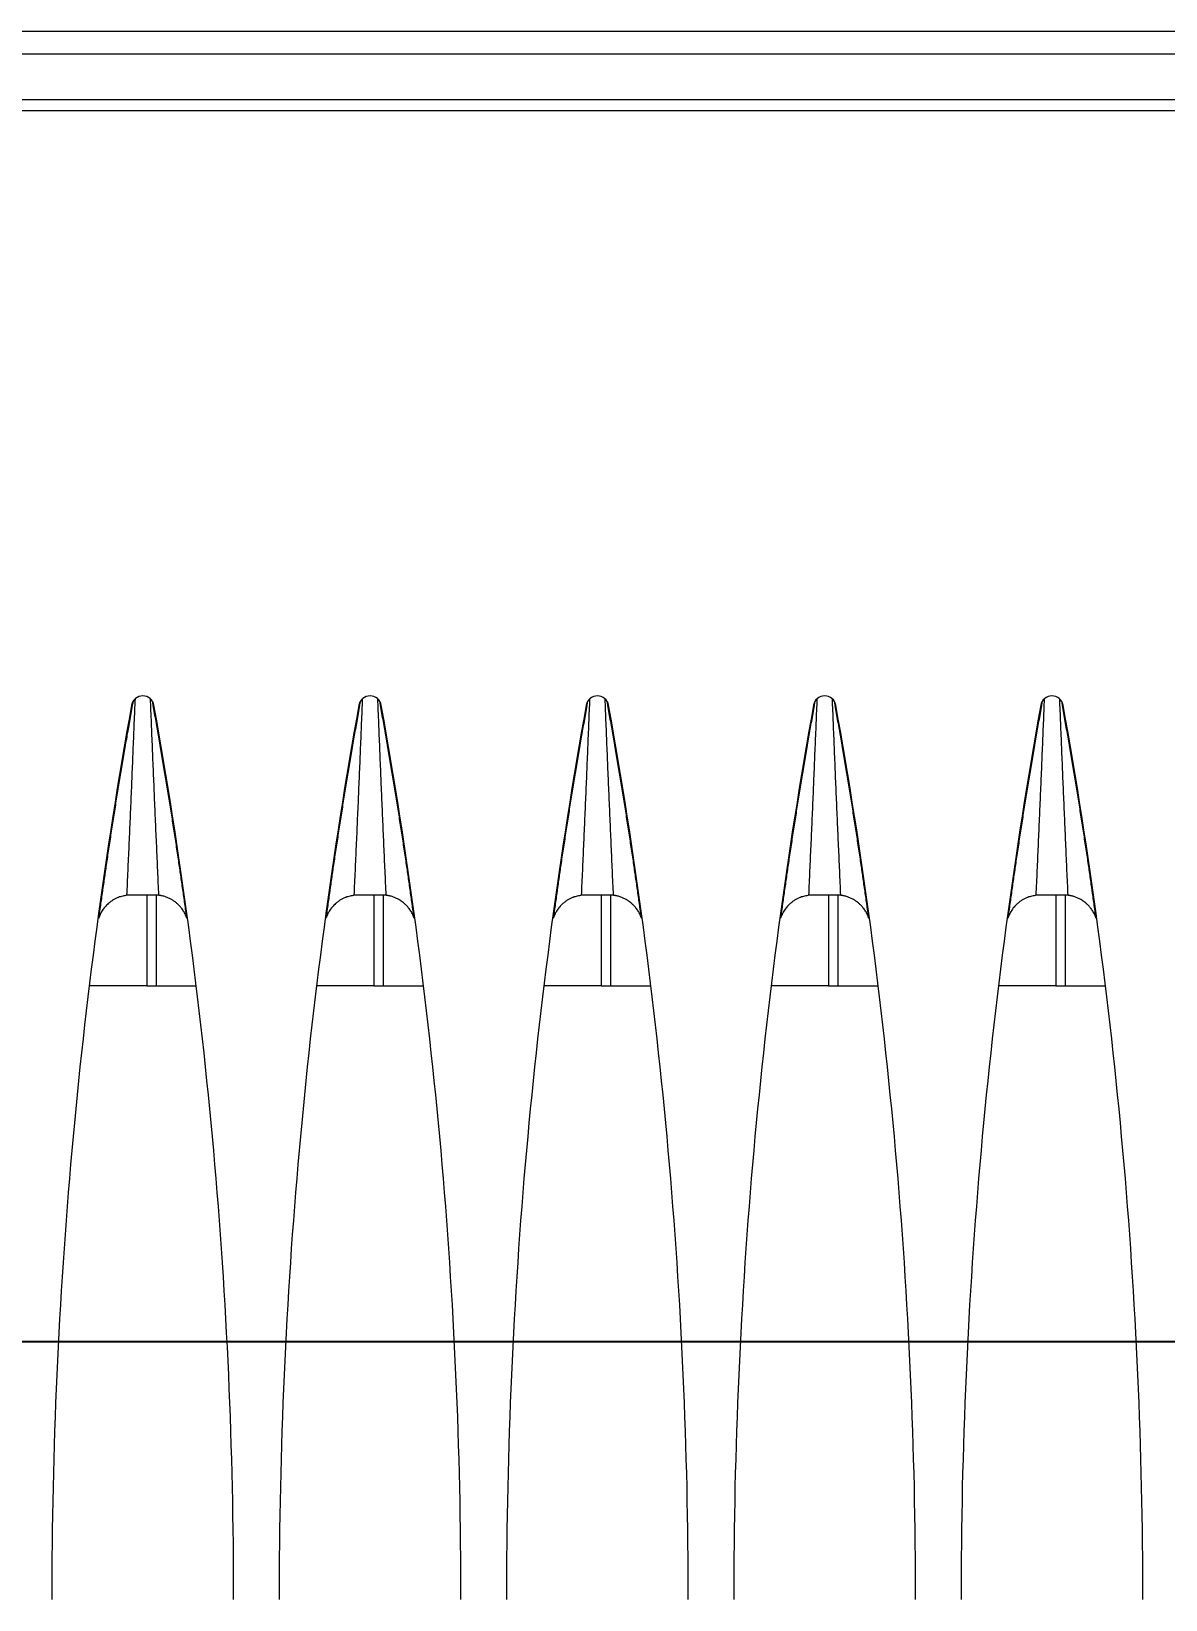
# Model space of a CAD drawing. Header units: metres. Extents: x -101133.8 to -101066.7, y -24899.3 to -24824.7.
# Drawn here: x -101102.4442 to -101102.3943, y -24845.373 to -24845.304 of the extents above; entities that cross this region are included whole.
import ezdxf

# ---------------------------------------------------------------- set-up
doc = ezdxf.new("R2010")
doc.units = ezdxf.units.M
doc.header["$LTSCALE"] = 0.2
doc.header["$PDSIZE"] = -5
doc.layers.add('CMT-COTATION DIVERS', color=1, linetype='Continuous')
doc.layers.add('CMT-CVC-MATERIEL', color=30, linetype='Continuous')
doc.styles.get("Standard").update_dxf_attribs({"font": 'arial.ttf'})
doc.dimstyles.get("Standard").update_dxf_attribs({"dimtxt": 0.18, "dimasz": 0.18, "dimexe": 0.18, "dimexo": 0.0625, "dimgap": 0.09, "dimtad": 0, "dimtih": 1, "dimtoh": 1, "dimdec": 4, "dimzin": 0, "dimdsep": 46, "dimtxsty": 'Standard', "dimcen": 0.09, "dimadec": 0, "dimazin": 0, "dimtfac": 1, "dimtdec": 4, "dimtofl": 0, "dimtmove": 0, "dimatfit": 3, "dimfxl": 1, "dimtolj": 1, "dimtzin": 0, "dimarcsym": 0})

# ---------------------------------------------------------------- blocks, each defined once
blk = doc.blocks.new('Cassette 600x600')
at = {"linetype": 'Continuous', "lineweight": 13}
for p, q in [((-20078.23, 72.805), (-20078.23, 443.205)), ((-20077.73, 443.205), (-20077.73, 72.805)), ((-20075.73, 104.505), (-20075.73, 411.505)), ((-20074.73, 104.505), (-20074.73, 411.505)), ((-20116.73, 322.832), (-20116.73, 325.361)), ((-20112.23, 324.73), (-20112.23, 324.764)), ((-20112.73, 323.527), (-20112.74, 323.7)), ((-20106.73, 323.87), (-20106.73, 323.907)), ((-20105.73, 323.702), (-20105.73, 323.736)), ((-20112.73, 322.832), (-20116.73, 322.832)), ((-20116.73, 322.832), (-20116.73, 322.421)), ((-20116.73, 322.421), (-20116.73, 320.649)), ((-20112.733, 322.421), (-20116.73, 322.421)), ((-20112.74, 322.31), (-20112.73, 322.483)), ((-20105.73, 322.274), (-20105.73, 322.308)), ((-20106.73, 322.103), (-20106.73, 322.14)), ((-20112.23, 321.246), (-20112.23, 321.28)), ((-20116.73, 312.832), (-20116.73, 315.361)), ((-20112.23, 314.73), (-20112.23, 314.764)), ((-20112.73, 313.527), (-20112.74, 313.7)), ((-20106.73, 313.87), (-20106.73, 313.907)), ((-20105.73, 313.702), (-20105.73, 313.736)), ((-20112.73, 312.832), (-20116.73, 312.832)), ((-20116.73, 312.832), (-20116.73, 312.421)), ((-20116.73, 312.421), (-20116.73, 310.649)), ((-20112.733, 312.421), (-20116.73, 312.421)), ((-20112.74, 312.31), (-20112.73, 312.483)), ((-20106.73, 312.103), (-20106.73, 312.14)), ((-20105.73, 312.274), (-20105.73, 312.308)), ((-20112.23, 311.246), (-20112.23, 311.28)), ((-20116.73, 302.832), (-20116.73, 305.361)), ((-20112.23, 304.73), (-20112.23, 304.764)), ((-20112.73, 303.527), (-20112.74, 303.7)), ((-20106.73, 303.87), (-20106.73, 303.907)), ((-20105.73, 303.702), (-20105.73, 303.736)), ((-20112.73, 302.832), (-20116.73, 302.832)), ((-20116.73, 302.832), (-20116.73, 302.421)), ((-20116.73, 302.421), (-20116.73, 300.649)), ((-20112.733, 302.421), (-20116.73, 302.421)), ((-20112.74, 302.31), (-20112.73, 302.483)), ((-20105.73, 302.274), (-20105.73, 302.308)), ((-20106.73, 302.103), (-20106.73, 302.14)), ((-20112.23, 301.246), (-20112.23, 301.28)), ((-20116.73, 292.832), (-20116.73, 295.361)), ((-20112.23, 294.73), (-20112.23, 294.764)), ((-20112.73, 293.527), (-20112.74, 293.7)), ((-20106.73, 293.87), (-20106.73, 293.907)), ((-20105.73, 293.702), (-20105.73, 293.736)), ((-20112.73, 292.832), (-20116.73, 292.832)), ((-20116.73, 292.832), (-20116.73, 292.421)), ((-20116.73, 292.421), (-20116.73, 290.649)), ((-20112.733, 292.421), (-20116.73, 292.421)), ((-20112.74, 292.31), (-20112.73, 292.483)), ((-20106.73, 292.103), (-20106.73, 292.14)), ((-20105.73, 292.274), (-20105.73, 292.308)), ((-20112.23, 291.246), (-20112.23, 291.28)), ((-20116.73, 282.832), (-20116.73, 285.361)), ((-20112.23, 284.73), (-20112.23, 284.764)), ((-20112.73, 283.527), (-20112.74, 283.7)), ((-20106.73, 283.87), (-20106.73, 283.907)), ((-20105.73, 283.702), (-20105.73, 283.736)), ((-20112.73, 282.832), (-20116.73, 282.832)), ((-20116.73, 282.832), (-20116.73, 282.421)), ((-20116.73, 282.421), (-20116.73, 280.649)), ((-20112.733, 282.421), (-20116.73, 282.421)), ((-20112.74, 282.31), (-20112.73, 282.483)), ((-20105.73, 282.274), (-20105.73, 282.308)), ((-20106.73, 282.103), (-20106.73, 282.14)), ((-20112.23, 281.246), (-20112.23, 281.28))]:
    blk.add_line(p, q, dxfattribs=at)
for centre, radius, start, end in [((-20143.73, 104.505), 222.5, 79.81251, 90), ((-20104.465, 323.005), 0.5, 280.18749, 79.81251), ((-20143.73, 541.505), 222.5, 270, 280.18749), ((-20143.73, 94.505), 222.5, 79.81251, 90), ((-20104.465, 313.005), 0.5, 280.18749, 79.81251), ((-20143.73, 531.505), 222.5, 270, 280.18749), ((-20143.73, 84.505), 222.5, 79.81251, 90), ((-20104.465, 303.005), 0.5, 280.18749, 79.81251), ((-20143.73, 521.505), 222.5, 270, 280.18749), ((-20143.73, 74.505), 222.5, 79.81251, 90), ((-20104.465, 293.005), 0.5, 280.18749, 79.81251), ((-20143.73, 511.505), 222.5, 270, 280.18749), ((-20143.73, 64.505), 222.5, 79.81251, 90), ((-20104.465, 283.005), 0.5, 280.18749, 79.81251), ((-20143.73, 501.505), 222.5, 270, 280.18749)]:
    blk.add_arc(centre, radius, start, end, dxfattribs=at)
for points, knots in [([(-20104.205, 323.432), (-20104.323, 323.453), (-20104.442, 323.475), (-20104.56, 323.496), (-20104.678, 323.517), (-20104.795, 323.538), (-20104.916, 323.559), (-20105.036, 323.581), (-20105.16, 323.602), (-20105.271, 323.622), (-20105.383, 323.642), (-20105.483, 323.66), (-20105.627, 323.685), (-20105.816, 323.718), (-20106.081, 323.764), (-20106.326, 323.806), (-20106.571, 323.848), (-20106.796, 323.886), (-20107.026, 323.924), (-20107.256, 323.963), (-20107.492, 324.002), (-20107.726, 324.04), (-20107.96, 324.079), (-20108.193, 324.117), (-20108.426, 324.154), (-20108.659, 324.192), (-20108.893, 324.229), (-20109.127, 324.266), (-20109.361, 324.303), (-20109.595, 324.34), (-20109.828, 324.376), (-20110.06, 324.412), (-20110.292, 324.447), (-20110.529, 324.483), (-20110.766, 324.519), (-20111.009, 324.555), (-20111.231, 324.588), (-20111.452, 324.621), (-20111.652, 324.65), (-20111.858, 324.679), (-20112.064, 324.709), (-20112.275, 324.739), (-20112.485, 324.769), (-20112.695, 324.799), (-20112.904, 324.828), (-20113.113, 324.857), (-20113.322, 324.887), (-20113.531, 324.916), (-20113.74, 324.945)], [0, 0, 0, 0, 1, 1, 1, 2, 2, 2, 3, 3, 3, 4, 4, 4, 5, 5, 5, 6, 6, 6, 7, 7, 7, 8, 8, 8, 9, 9, 9, 10, 10, 10, 11, 11, 11, 12, 12, 12, 13, 13, 13, 14, 14, 14, 15, 15, 15, 16, 16, 16, 16]), ([(-20112.74, 323.7), (-20112.746, 323.731), (-20112.752, 323.762), (-20112.758, 323.793), (-20112.764, 323.824), (-20112.77, 323.855), (-20112.778, 323.886), (-20112.785, 323.918), (-20112.793, 323.949), (-20112.802, 323.979), (-20112.81, 324.009), (-20112.819, 324.037), (-20112.832, 324.071), (-20112.845, 324.106), (-20112.862, 324.148), (-20112.882, 324.187), (-20112.901, 324.227), (-20112.921, 324.265), (-20112.944, 324.302), (-20112.966, 324.338), (-20112.991, 324.375), (-20113.019, 324.413), (-20113.047, 324.45), (-20113.079, 324.49), (-20113.106, 324.52), (-20113.132, 324.551), (-20113.154, 324.574), (-20113.178, 324.598), (-20113.202, 324.622), (-20113.23, 324.648), (-20113.257, 324.671), (-20113.285, 324.695), (-20113.313, 324.717), (-20113.344, 324.74), (-20113.376, 324.762), (-20113.411, 324.785), (-20113.439, 324.802), (-20113.467, 324.819), (-20113.487, 324.829), (-20113.511, 324.841), (-20113.534, 324.853), (-20113.56, 324.866), (-20113.585, 324.878), (-20113.611, 324.889), (-20113.637, 324.901), (-20113.662, 324.912), (-20113.688, 324.923), (-20113.714, 324.934), (-20113.74, 324.945)], [0, 0, 0, 0, 1, 1, 1, 2, 2, 2, 3, 3, 3, 4, 4, 4, 5, 5, 5, 6, 6, 6, 7, 7, 7, 8, 8, 8, 9, 9, 9, 10, 10, 10, 11, 11, 11, 12, 12, 12, 13, 13, 13, 14, 14, 14, 15, 15, 15, 16, 16, 16, 16]), ([(-20112.74, 323.7), (-20112.379, 323.684), (-20112.018, 323.668), (-20111.657, 323.651), (-20111.296, 323.635), (-20110.935, 323.619), (-20110.574, 323.603), (-20110.213, 323.587), (-20109.853, 323.571), (-20109.492, 323.556), (-20109.131, 323.54), (-20108.77, 323.524), (-20108.409, 323.509), (-20108.049, 323.494), (-20107.688, 323.479), (-20107.328, 323.464), (-20106.968, 323.449), (-20106.608, 323.434), (-20106.247, 323.419), (-20105.887, 323.404), (-20105.527, 323.39), (-20105.166, 323.375), (-20104.806, 323.36), (-20104.446, 323.346), (-20104.086, 323.331)], [0, 0, 0, 0, 1, 1, 1, 2, 2, 2, 3, 3, 3, 4, 4, 4, 5, 5, 5, 6, 6, 6, 7, 7, 7, 8, 8, 8, 8]), ([(-20112.73, 322.483), (-20112.73, 322.503), (-20112.73, 322.524), (-20112.73, 322.544), (-20112.73, 322.565), (-20112.73, 322.585), (-20112.73, 322.606), (-20112.73, 322.627), (-20112.73, 322.648), (-20112.73, 322.669), (-20112.73, 322.69), (-20112.73, 322.711), (-20112.73, 322.733), (-20112.73, 322.755), (-20112.73, 322.777), (-20112.73, 322.799), (-20112.73, 322.822), (-20112.73, 322.844), (-20112.73, 322.867), (-20112.73, 322.89), (-20112.73, 322.912), (-20112.73, 322.935), (-20112.73, 322.958), (-20112.73, 322.981), (-20112.73, 323.004), (-20112.73, 323.028), (-20112.73, 323.051), (-20112.73, 323.074), (-20112.73, 323.097), (-20112.73, 323.119), (-20112.73, 323.142), (-20112.73, 323.165), (-20112.73, 323.188), (-20112.73, 323.21), (-20112.73, 323.232), (-20112.73, 323.254), (-20112.73, 323.276), (-20112.73, 323.298), (-20112.73, 323.319), (-20112.73, 323.341), (-20112.73, 323.362), (-20112.73, 323.383), (-20112.73, 323.404), (-20112.73, 323.425), (-20112.73, 323.445), (-20112.73, 323.466), (-20112.73, 323.486), (-20112.73, 323.507), (-20112.73, 323.527)], [0, 0, 0, 0, 1, 1, 1, 2, 2, 2, 3, 3, 3, 4, 4, 4, 5, 5, 5, 6, 6, 6, 7, 7, 7, 8, 8, 8, 9, 9, 9, 10, 10, 10, 11, 11, 11, 12, 12, 12, 13, 13, 13, 14, 14, 14, 15, 15, 15, 16, 16, 16, 16]), ([(-20113.74, 321.065), (-20113.531, 321.094), (-20113.322, 321.124), (-20113.113, 321.153), (-20112.904, 321.182), (-20112.695, 321.212), (-20112.485, 321.241), (-20112.275, 321.271), (-20112.064, 321.301), (-20111.858, 321.331), (-20111.652, 321.361), (-20111.452, 321.39), (-20111.231, 321.422), (-20111.009, 321.455), (-20110.766, 321.491), (-20110.529, 321.527), (-20110.292, 321.563), (-20110.06, 321.598), (-20109.828, 321.634), (-20109.595, 321.67), (-20109.361, 321.707), (-20109.127, 321.744), (-20108.893, 321.781), (-20108.659, 321.818), (-20108.426, 321.856), (-20108.193, 321.894), (-20107.96, 321.931), (-20107.726, 321.97), (-20107.492, 322.008), (-20107.256, 322.048), (-20107.026, 322.086), (-20106.796, 322.125), (-20106.571, 322.163), (-20106.326, 322.204), (-20106.081, 322.246), (-20105.816, 322.292), (-20105.627, 322.325), (-20105.483, 322.351), (-20105.383, 322.368), (-20105.271, 322.388), (-20105.16, 322.408), (-20105.036, 322.43), (-20104.916, 322.451), (-20104.795, 322.473), (-20104.678, 322.493), (-20104.56, 322.515), (-20104.442, 322.536), (-20104.323, 322.557), (-20104.205, 322.578)], [0, 0, 0, 0, 1, 1, 1, 2, 2, 2, 3, 3, 3, 4, 4, 4, 5, 5, 5, 6, 6, 6, 7, 7, 7, 8, 8, 8, 9, 9, 9, 10, 10, 10, 11, 11, 11, 12, 12, 12, 13, 13, 13, 14, 14, 14, 15, 15, 15, 16, 16, 16, 16]), ([(-20113.74, 321.065), (-20113.732, 321.068), (-20113.724, 321.071), (-20113.717, 321.074), (-20113.709, 321.077), (-20113.701, 321.08), (-20113.693, 321.083), (-20113.685, 321.086), (-20113.677, 321.089), (-20113.669, 321.092), (-20113.662, 321.095), (-20113.655, 321.097), (-20113.646, 321.101), (-20113.623, 321.111), (-20113.589, 321.126), (-20113.558, 321.141), (-20113.528, 321.156), (-20113.502, 321.17), (-20113.475, 321.186), (-20113.448, 321.202), (-20113.421, 321.219), (-20113.397, 321.235), (-20113.372, 321.251), (-20113.351, 321.266), (-20113.322, 321.288), (-20113.294, 321.311), (-20113.258, 321.34), (-20113.226, 321.368), (-20113.194, 321.397), (-20113.167, 321.424), (-20113.139, 321.453), (-20113.112, 321.483), (-20113.085, 321.514), (-20113.061, 321.543), (-20113.038, 321.571), (-20113.018, 321.598), (-20112.992, 321.635), (-20112.967, 321.672), (-20112.937, 321.72), (-20112.911, 321.767), (-20112.886, 321.813), (-20112.865, 321.857), (-20112.846, 321.902), (-20112.827, 321.946), (-20112.811, 321.99), (-20112.796, 322.039), (-20112.781, 322.088), (-20112.768, 322.142), (-20112.761, 322.178), (-20112.759, 322.19), (-20112.757, 322.2), (-20112.755, 322.211), (-20112.753, 322.221), (-20112.751, 322.233), (-20112.75, 322.244), (-20112.748, 322.255), (-20112.746, 322.266), (-20112.745, 322.277), (-20112.743, 322.288), (-20112.741, 322.299), (-20112.74, 322.31)], [0, 0, 0, 0, 1, 1, 1, 2, 2, 2, 3, 3, 3, 4, 4, 4, 5, 5, 5, 6, 6, 6, 7, 7, 7, 8, 8, 8, 9, 9, 9, 10, 10, 10, 11, 11, 11, 12, 12, 12, 13, 13, 13, 14, 14, 14, 15, 15, 15, 16, 16, 16, 17, 17, 17, 18, 18, 18, 19, 19, 19, 20, 20, 20, 20]), ([(-20104.086, 322.679), (-20104.446, 322.664), (-20104.806, 322.65), (-20105.166, 322.635), (-20105.527, 322.621), (-20105.887, 322.606), (-20106.247, 322.591), (-20106.608, 322.576), (-20106.968, 322.562), (-20107.328, 322.547), (-20107.688, 322.532), (-20108.049, 322.517), (-20108.409, 322.501), (-20108.77, 322.486), (-20109.131, 322.47), (-20109.492, 322.454), (-20109.853, 322.439), (-20110.213, 322.423), (-20110.574, 322.407), (-20110.935, 322.391), (-20111.296, 322.375), (-20111.657, 322.359), (-20112.018, 322.343), (-20112.379, 322.327), (-20112.74, 322.31)], [0, 0, 0, 0, 1, 1, 1, 2, 2, 2, 3, 3, 3, 4, 4, 4, 5, 5, 5, 6, 6, 6, 7, 7, 7, 8, 8, 8, 8]), ([(-20104.205, 313.432), (-20104.323, 313.453), (-20104.442, 313.475), (-20104.56, 313.496), (-20104.678, 313.517), (-20104.795, 313.538), (-20104.916, 313.559), (-20105.036, 313.581), (-20105.16, 313.602), (-20105.271, 313.622), (-20105.383, 313.642), (-20105.483, 313.66), (-20105.627, 313.685), (-20105.816, 313.718), (-20106.081, 313.764), (-20106.326, 313.806), (-20106.571, 313.848), (-20106.796, 313.886), (-20107.026, 313.924), (-20107.256, 313.963), (-20107.492, 314.002), (-20107.726, 314.04), (-20107.96, 314.079), (-20108.193, 314.117), (-20108.426, 314.154), (-20108.659, 314.192), (-20108.893, 314.229), (-20109.127, 314.266), (-20109.361, 314.303), (-20109.595, 314.34), (-20109.828, 314.376), (-20110.06, 314.412), (-20110.292, 314.447), (-20110.529, 314.483), (-20110.766, 314.519), (-20111.009, 314.555), (-20111.231, 314.588), (-20111.452, 314.621), (-20111.652, 314.65), (-20111.858, 314.679), (-20112.064, 314.709), (-20112.275, 314.739), (-20112.485, 314.769), (-20112.695, 314.799), (-20112.904, 314.828), (-20113.113, 314.857), (-20113.322, 314.887), (-20113.531, 314.916), (-20113.74, 314.945)], [0, 0, 0, 0, 1, 1, 1, 2, 2, 2, 3, 3, 3, 4, 4, 4, 5, 5, 5, 6, 6, 6, 7, 7, 7, 8, 8, 8, 9, 9, 9, 10, 10, 10, 11, 11, 11, 12, 12, 12, 13, 13, 13, 14, 14, 14, 15, 15, 15, 16, 16, 16, 16]), ([(-20112.74, 313.7), (-20112.746, 313.731), (-20112.752, 313.762), (-20112.758, 313.793), (-20112.764, 313.824), (-20112.77, 313.855), (-20112.778, 313.886), (-20112.785, 313.918), (-20112.793, 313.949), (-20112.802, 313.979), (-20112.81, 314.009), (-20112.819, 314.037), (-20112.832, 314.071), (-20112.845, 314.106), (-20112.862, 314.148), (-20112.882, 314.187), (-20112.901, 314.227), (-20112.921, 314.265), (-20112.944, 314.302), (-20112.966, 314.338), (-20112.991, 314.375), (-20113.019, 314.413), (-20113.047, 314.45), (-20113.079, 314.49), (-20113.106, 314.52), (-20113.132, 314.551), (-20113.154, 314.574), (-20113.178, 314.598), (-20113.202, 314.622), (-20113.23, 314.648), (-20113.257, 314.671), (-20113.285, 314.695), (-20113.313, 314.717), (-20113.344, 314.74), (-20113.376, 314.762), (-20113.411, 314.785), (-20113.439, 314.802), (-20113.467, 314.819), (-20113.487, 314.829), (-20113.511, 314.841), (-20113.534, 314.853), (-20113.56, 314.866), (-20113.585, 314.878), (-20113.611, 314.889), (-20113.637, 314.901), (-20113.662, 314.912), (-20113.688, 314.923), (-20113.714, 314.934), (-20113.74, 314.945)], [0, 0, 0, 0, 1, 1, 1, 2, 2, 2, 3, 3, 3, 4, 4, 4, 5, 5, 5, 6, 6, 6, 7, 7, 7, 8, 8, 8, 9, 9, 9, 10, 10, 10, 11, 11, 11, 12, 12, 12, 13, 13, 13, 14, 14, 14, 15, 15, 15, 16, 16, 16, 16]), ([(-20112.74, 313.7), (-20112.379, 313.684), (-20112.018, 313.668), (-20111.657, 313.651), (-20111.296, 313.635), (-20110.935, 313.619), (-20110.574, 313.603), (-20110.213, 313.587), (-20109.853, 313.571), (-20109.492, 313.556), (-20109.131, 313.54), (-20108.77, 313.524), (-20108.409, 313.509), (-20108.049, 313.494), (-20107.688, 313.479), (-20107.328, 313.464), (-20106.968, 313.449), (-20106.608, 313.434), (-20106.247, 313.419), (-20105.887, 313.404), (-20105.527, 313.39), (-20105.166, 313.375), (-20104.806, 313.36), (-20104.446, 313.346), (-20104.086, 313.331)], [0, 0, 0, 0, 1, 1, 1, 2, 2, 2, 3, 3, 3, 4, 4, 4, 5, 5, 5, 6, 6, 6, 7, 7, 7, 8, 8, 8, 8]), ([(-20112.73, 312.483), (-20112.73, 312.503), (-20112.73, 312.524), (-20112.73, 312.544), (-20112.73, 312.565), (-20112.73, 312.585), (-20112.73, 312.606), (-20112.73, 312.627), (-20112.73, 312.648), (-20112.73, 312.669), (-20112.73, 312.69), (-20112.73, 312.711), (-20112.73, 312.733), (-20112.73, 312.755), (-20112.73, 312.777), (-20112.73, 312.799), (-20112.73, 312.822), (-20112.73, 312.844), (-20112.73, 312.867), (-20112.73, 312.89), (-20112.73, 312.912), (-20112.73, 312.935), (-20112.73, 312.958), (-20112.73, 312.981), (-20112.73, 313.004), (-20112.73, 313.028), (-20112.73, 313.051), (-20112.73, 313.074), (-20112.73, 313.097), (-20112.73, 313.119), (-20112.73, 313.142), (-20112.73, 313.165), (-20112.73, 313.188), (-20112.73, 313.21), (-20112.73, 313.232), (-20112.73, 313.254), (-20112.73, 313.276), (-20112.73, 313.298), (-20112.73, 313.319), (-20112.73, 313.341), (-20112.73, 313.362), (-20112.73, 313.383), (-20112.73, 313.404), (-20112.73, 313.425), (-20112.73, 313.445), (-20112.73, 313.466), (-20112.73, 313.486), (-20112.73, 313.507), (-20112.73, 313.527)], [0, 0, 0, 0, 1, 1, 1, 2, 2, 2, 3, 3, 3, 4, 4, 4, 5, 5, 5, 6, 6, 6, 7, 7, 7, 8, 8, 8, 9, 9, 9, 10, 10, 10, 11, 11, 11, 12, 12, 12, 13, 13, 13, 14, 14, 14, 15, 15, 15, 16, 16, 16, 16]), ([(-20113.74, 311.065), (-20113.531, 311.094), (-20113.322, 311.124), (-20113.113, 311.153), (-20112.904, 311.182), (-20112.695, 311.212), (-20112.485, 311.241), (-20112.275, 311.271), (-20112.064, 311.301), (-20111.858, 311.331), (-20111.652, 311.361), (-20111.452, 311.39), (-20111.231, 311.422), (-20111.009, 311.455), (-20110.766, 311.491), (-20110.529, 311.527), (-20110.292, 311.563), (-20110.06, 311.598), (-20109.828, 311.634), (-20109.595, 311.67), (-20109.361, 311.707), (-20109.127, 311.744), (-20108.893, 311.781), (-20108.659, 311.818), (-20108.426, 311.856), (-20108.193, 311.894), (-20107.96, 311.931), (-20107.726, 311.97), (-20107.492, 312.008), (-20107.256, 312.048), (-20107.026, 312.086), (-20106.796, 312.125), (-20106.571, 312.163), (-20106.326, 312.204), (-20106.081, 312.246), (-20105.816, 312.292), (-20105.627, 312.325), (-20105.483, 312.351), (-20105.383, 312.368), (-20105.271, 312.388), (-20105.16, 312.408), (-20105.036, 312.43), (-20104.916, 312.451), (-20104.795, 312.473), (-20104.678, 312.493), (-20104.56, 312.515), (-20104.442, 312.536), (-20104.323, 312.557), (-20104.205, 312.578)], [0, 0, 0, 0, 1, 1, 1, 2, 2, 2, 3, 3, 3, 4, 4, 4, 5, 5, 5, 6, 6, 6, 7, 7, 7, 8, 8, 8, 9, 9, 9, 10, 10, 10, 11, 11, 11, 12, 12, 12, 13, 13, 13, 14, 14, 14, 15, 15, 15, 16, 16, 16, 16]), ([(-20104.086, 312.679), (-20104.446, 312.664), (-20104.806, 312.65), (-20105.166, 312.635), (-20105.527, 312.621), (-20105.887, 312.606), (-20106.247, 312.591), (-20106.608, 312.576), (-20106.968, 312.562), (-20107.328, 312.547), (-20107.688, 312.532), (-20108.049, 312.517), (-20108.409, 312.501), (-20108.77, 312.486), (-20109.131, 312.47), (-20109.492, 312.454), (-20109.853, 312.439), (-20110.213, 312.423), (-20110.574, 312.407), (-20110.935, 312.391), (-20111.296, 312.375), (-20111.657, 312.359), (-20112.018, 312.343), (-20112.379, 312.327), (-20112.74, 312.31)], [0, 0, 0, 0, 1, 1, 1, 2, 2, 2, 3, 3, 3, 4, 4, 4, 5, 5, 5, 6, 6, 6, 7, 7, 7, 8, 8, 8, 8]), ([(-20113.74, 311.065), (-20113.732, 311.068), (-20113.724, 311.071), (-20113.717, 311.074), (-20113.709, 311.077), (-20113.701, 311.08), (-20113.693, 311.083), (-20113.685, 311.086), (-20113.677, 311.089), (-20113.669, 311.092), (-20113.662, 311.095), (-20113.655, 311.097), (-20113.646, 311.101), (-20113.623, 311.111), (-20113.589, 311.126), (-20113.558, 311.141), (-20113.528, 311.156), (-20113.502, 311.17), (-20113.475, 311.186), (-20113.448, 311.202), (-20113.421, 311.219), (-20113.397, 311.235), (-20113.372, 311.251), (-20113.351, 311.266), (-20113.322, 311.288), (-20113.294, 311.311), (-20113.258, 311.34), (-20113.226, 311.368), (-20113.194, 311.397), (-20113.167, 311.424), (-20113.139, 311.453), (-20113.112, 311.483), (-20113.085, 311.514), (-20113.061, 311.543), (-20113.038, 311.571), (-20113.018, 311.598), (-20112.992, 311.635), (-20112.967, 311.672), (-20112.937, 311.72), (-20112.911, 311.767), (-20112.886, 311.813), (-20112.865, 311.857), (-20112.846, 311.902), (-20112.827, 311.946), (-20112.811, 311.99), (-20112.796, 312.039), (-20112.781, 312.088), (-20112.768, 312.142), (-20112.761, 312.178), (-20112.759, 312.19), (-20112.757, 312.2), (-20112.755, 312.211), (-20112.753, 312.221), (-20112.751, 312.233), (-20112.75, 312.244), (-20112.748, 312.255), (-20112.746, 312.266), (-20112.745, 312.277), (-20112.743, 312.288), (-20112.741, 312.299), (-20112.74, 312.31)], [0, 0, 0, 0, 1, 1, 1, 2, 2, 2, 3, 3, 3, 4, 4, 4, 5, 5, 5, 6, 6, 6, 7, 7, 7, 8, 8, 8, 9, 9, 9, 10, 10, 10, 11, 11, 11, 12, 12, 12, 13, 13, 13, 14, 14, 14, 15, 15, 15, 16, 16, 16, 17, 17, 17, 18, 18, 18, 19, 19, 19, 20, 20, 20, 20]), ([(-20104.205, 303.432), (-20104.323, 303.453), (-20104.442, 303.475), (-20104.56, 303.496), (-20104.678, 303.517), (-20104.795, 303.538), (-20104.916, 303.559), (-20105.036, 303.581), (-20105.16, 303.602), (-20105.271, 303.622), (-20105.383, 303.642), (-20105.483, 303.66), (-20105.627, 303.685), (-20105.816, 303.718), (-20106.081, 303.764), (-20106.326, 303.806), (-20106.571, 303.848), (-20106.796, 303.886), (-20107.026, 303.924), (-20107.256, 303.963), (-20107.492, 304.002), (-20107.726, 304.04), (-20107.96, 304.079), (-20108.193, 304.117), (-20108.426, 304.154), (-20108.659, 304.192), (-20108.893, 304.229), (-20109.127, 304.266), (-20109.361, 304.303), (-20109.595, 304.34), (-20109.828, 304.376), (-20110.06, 304.412), (-20110.292, 304.447), (-20110.529, 304.483), (-20110.766, 304.519), (-20111.009, 304.555), (-20111.231, 304.588), (-20111.452, 304.621), (-20111.652, 304.65), (-20111.858, 304.679), (-20112.064, 304.709), (-20112.275, 304.739), (-20112.485, 304.769), (-20112.695, 304.799), (-20112.904, 304.828), (-20113.113, 304.857), (-20113.322, 304.887), (-20113.531, 304.916), (-20113.74, 304.945)], [0, 0, 0, 0, 1, 1, 1, 2, 2, 2, 3, 3, 3, 4, 4, 4, 5, 5, 5, 6, 6, 6, 7, 7, 7, 8, 8, 8, 9, 9, 9, 10, 10, 10, 11, 11, 11, 12, 12, 12, 13, 13, 13, 14, 14, 14, 15, 15, 15, 16, 16, 16, 16]), ([(-20112.74, 303.7), (-20112.746, 303.731), (-20112.752, 303.762), (-20112.758, 303.793), (-20112.764, 303.824), (-20112.77, 303.855), (-20112.778, 303.886), (-20112.785, 303.918), (-20112.793, 303.949), (-20112.802, 303.979), (-20112.81, 304.009), (-20112.819, 304.037), (-20112.832, 304.071), (-20112.845, 304.106), (-20112.862, 304.148), (-20112.882, 304.187), (-20112.901, 304.227), (-20112.921, 304.265), (-20112.944, 304.302), (-20112.966, 304.338), (-20112.991, 304.375), (-20113.019, 304.413), (-20113.047, 304.45), (-20113.079, 304.49), (-20113.106, 304.52), (-20113.132, 304.551), (-20113.154, 304.574), (-20113.178, 304.598), (-20113.202, 304.622), (-20113.23, 304.648), (-20113.257, 304.671), (-20113.285, 304.695), (-20113.313, 304.717), (-20113.344, 304.74), (-20113.376, 304.762), (-20113.411, 304.785), (-20113.439, 304.802), (-20113.467, 304.819), (-20113.487, 304.829), (-20113.511, 304.841), (-20113.534, 304.853), (-20113.56, 304.866), (-20113.585, 304.878), (-20113.611, 304.889), (-20113.637, 304.901), (-20113.662, 304.912), (-20113.688, 304.923), (-20113.714, 304.934), (-20113.74, 304.945)], [0, 0, 0, 0, 1, 1, 1, 2, 2, 2, 3, 3, 3, 4, 4, 4, 5, 5, 5, 6, 6, 6, 7, 7, 7, 8, 8, 8, 9, 9, 9, 10, 10, 10, 11, 11, 11, 12, 12, 12, 13, 13, 13, 14, 14, 14, 15, 15, 15, 16, 16, 16, 16]), ([(-20112.74, 303.7), (-20112.379, 303.684), (-20112.018, 303.668), (-20111.657, 303.651), (-20111.296, 303.635), (-20110.935, 303.619), (-20110.574, 303.603), (-20110.213, 303.587), (-20109.853, 303.571), (-20109.492, 303.556), (-20109.131, 303.54), (-20108.77, 303.524), (-20108.409, 303.509), (-20108.049, 303.494), (-20107.688, 303.479), (-20107.328, 303.464), (-20106.968, 303.449), (-20106.608, 303.434), (-20106.247, 303.419), (-20105.887, 303.404), (-20105.527, 303.39), (-20105.166, 303.375), (-20104.806, 303.36), (-20104.446, 303.346), (-20104.086, 303.331)], [0, 0, 0, 0, 1, 1, 1, 2, 2, 2, 3, 3, 3, 4, 4, 4, 5, 5, 5, 6, 6, 6, 7, 7, 7, 8, 8, 8, 8]), ([(-20112.73, 302.483), (-20112.73, 302.503), (-20112.73, 302.524), (-20112.73, 302.544), (-20112.73, 302.565), (-20112.73, 302.585), (-20112.73, 302.606), (-20112.73, 302.627), (-20112.73, 302.648), (-20112.73, 302.669), (-20112.73, 302.69), (-20112.73, 302.711), (-20112.73, 302.733), (-20112.73, 302.755), (-20112.73, 302.777), (-20112.73, 302.799), (-20112.73, 302.822), (-20112.73, 302.844), (-20112.73, 302.867), (-20112.73, 302.89), (-20112.73, 302.912), (-20112.73, 302.935), (-20112.73, 302.958), (-20112.73, 302.981), (-20112.73, 303.004), (-20112.73, 303.028), (-20112.73, 303.051), (-20112.73, 303.074), (-20112.73, 303.097), (-20112.73, 303.119), (-20112.73, 303.142), (-20112.73, 303.165), (-20112.73, 303.188), (-20112.73, 303.21), (-20112.73, 303.232), (-20112.73, 303.254), (-20112.73, 303.276), (-20112.73, 303.298), (-20112.73, 303.319), (-20112.73, 303.341), (-20112.73, 303.362), (-20112.73, 303.383), (-20112.73, 303.404), (-20112.73, 303.425), (-20112.73, 303.445), (-20112.73, 303.466), (-20112.73, 303.486), (-20112.73, 303.507), (-20112.73, 303.527)], [0, 0, 0, 0, 1, 1, 1, 2, 2, 2, 3, 3, 3, 4, 4, 4, 5, 5, 5, 6, 6, 6, 7, 7, 7, 8, 8, 8, 9, 9, 9, 10, 10, 10, 11, 11, 11, 12, 12, 12, 13, 13, 13, 14, 14, 14, 15, 15, 15, 16, 16, 16, 16]), ([(-20113.74, 301.065), (-20113.531, 301.094), (-20113.322, 301.124), (-20113.113, 301.153), (-20112.904, 301.182), (-20112.695, 301.212), (-20112.485, 301.241), (-20112.275, 301.271), (-20112.064, 301.301), (-20111.858, 301.331), (-20111.652, 301.361), (-20111.452, 301.39), (-20111.231, 301.422), (-20111.009, 301.455), (-20110.766, 301.491), (-20110.529, 301.527), (-20110.292, 301.563), (-20110.06, 301.598), (-20109.828, 301.634), (-20109.595, 301.67), (-20109.361, 301.707), (-20109.127, 301.744), (-20108.893, 301.781), (-20108.659, 301.818), (-20108.426, 301.856), (-20108.193, 301.894), (-20107.96, 301.931), (-20107.726, 301.97), (-20107.492, 302.008), (-20107.256, 302.048), (-20107.026, 302.086), (-20106.796, 302.125), (-20106.571, 302.163), (-20106.326, 302.204), (-20106.081, 302.246), (-20105.816, 302.292), (-20105.627, 302.325), (-20105.483, 302.351), (-20105.383, 302.368), (-20105.271, 302.388), (-20105.16, 302.408), (-20105.036, 302.43), (-20104.916, 302.451), (-20104.795, 302.473), (-20104.678, 302.493), (-20104.56, 302.515), (-20104.442, 302.536), (-20104.323, 302.557), (-20104.205, 302.578)], [0, 0, 0, 0, 1, 1, 1, 2, 2, 2, 3, 3, 3, 4, 4, 4, 5, 5, 5, 6, 6, 6, 7, 7, 7, 8, 8, 8, 9, 9, 9, 10, 10, 10, 11, 11, 11, 12, 12, 12, 13, 13, 13, 14, 14, 14, 15, 15, 15, 16, 16, 16, 16]), ([(-20113.74, 301.065), (-20113.732, 301.068), (-20113.724, 301.071), (-20113.717, 301.074), (-20113.709, 301.077), (-20113.701, 301.08), (-20113.693, 301.083), (-20113.685, 301.086), (-20113.677, 301.089), (-20113.669, 301.092), (-20113.662, 301.095), (-20113.655, 301.097), (-20113.646, 301.101), (-20113.623, 301.111), (-20113.589, 301.126), (-20113.558, 301.141), (-20113.528, 301.156), (-20113.502, 301.17), (-20113.475, 301.186), (-20113.448, 301.202), (-20113.421, 301.219), (-20113.397, 301.235), (-20113.372, 301.251), (-20113.351, 301.266), (-20113.322, 301.288), (-20113.294, 301.311), (-20113.258, 301.34), (-20113.226, 301.368), (-20113.194, 301.397), (-20113.167, 301.424), (-20113.139, 301.453), (-20113.112, 301.483), (-20113.085, 301.514), (-20113.061, 301.543), (-20113.038, 301.571), (-20113.018, 301.598), (-20112.992, 301.635), (-20112.967, 301.672), (-20112.937, 301.72), (-20112.911, 301.767), (-20112.886, 301.813), (-20112.865, 301.857), (-20112.846, 301.902), (-20112.827, 301.946), (-20112.811, 301.99), (-20112.796, 302.039), (-20112.781, 302.088), (-20112.768, 302.142), (-20112.761, 302.178), (-20112.759, 302.19), (-20112.757, 302.2), (-20112.755, 302.211), (-20112.753, 302.221), (-20112.751, 302.233), (-20112.75, 302.244), (-20112.748, 302.255), (-20112.746, 302.266), (-20112.745, 302.277), (-20112.743, 302.288), (-20112.741, 302.299), (-20112.74, 302.31)], [0, 0, 0, 0, 1, 1, 1, 2, 2, 2, 3, 3, 3, 4, 4, 4, 5, 5, 5, 6, 6, 6, 7, 7, 7, 8, 8, 8, 9, 9, 9, 10, 10, 10, 11, 11, 11, 12, 12, 12, 13, 13, 13, 14, 14, 14, 15, 15, 15, 16, 16, 16, 17, 17, 17, 18, 18, 18, 19, 19, 19, 20, 20, 20, 20]), ([(-20104.086, 302.679), (-20104.446, 302.664), (-20104.806, 302.65), (-20105.166, 302.635), (-20105.527, 302.621), (-20105.887, 302.606), (-20106.247, 302.591), (-20106.608, 302.576), (-20106.968, 302.562), (-20107.328, 302.547), (-20107.688, 302.532), (-20108.049, 302.517), (-20108.409, 302.501), (-20108.77, 302.486), (-20109.131, 302.47), (-20109.492, 302.454), (-20109.853, 302.439), (-20110.213, 302.423), (-20110.574, 302.407), (-20110.935, 302.391), (-20111.296, 302.375), (-20111.657, 302.359), (-20112.018, 302.343), (-20112.379, 302.327), (-20112.74, 302.31)], [0, 0, 0, 0, 1, 1, 1, 2, 2, 2, 3, 3, 3, 4, 4, 4, 5, 5, 5, 6, 6, 6, 7, 7, 7, 8, 8, 8, 8]), ([(-20104.205, 293.432), (-20104.323, 293.453), (-20104.442, 293.475), (-20104.56, 293.496), (-20104.678, 293.517), (-20104.795, 293.538), (-20104.916, 293.559), (-20105.036, 293.581), (-20105.16, 293.602), (-20105.271, 293.622), (-20105.383, 293.642), (-20105.483, 293.66), (-20105.627, 293.685), (-20105.816, 293.718), (-20106.081, 293.764), (-20106.326, 293.806), (-20106.571, 293.848), (-20106.796, 293.886), (-20107.026, 293.924), (-20107.256, 293.963), (-20107.492, 294.002), (-20107.726, 294.04), (-20107.96, 294.079), (-20108.193, 294.117), (-20108.426, 294.154), (-20108.659, 294.192), (-20108.893, 294.229), (-20109.127, 294.266), (-20109.361, 294.303), (-20109.595, 294.34), (-20109.828, 294.376), (-20110.06, 294.412), (-20110.292, 294.447), (-20110.529, 294.483), (-20110.766, 294.519), (-20111.009, 294.555), (-20111.231, 294.588), (-20111.452, 294.621), (-20111.652, 294.65), (-20111.858, 294.679), (-20112.064, 294.709), (-20112.275, 294.739), (-20112.485, 294.769), (-20112.695, 294.799), (-20112.904, 294.828), (-20113.113, 294.857), (-20113.322, 294.887), (-20113.531, 294.916), (-20113.74, 294.945)], [0, 0, 0, 0, 1, 1, 1, 2, 2, 2, 3, 3, 3, 4, 4, 4, 5, 5, 5, 6, 6, 6, 7, 7, 7, 8, 8, 8, 9, 9, 9, 10, 10, 10, 11, 11, 11, 12, 12, 12, 13, 13, 13, 14, 14, 14, 15, 15, 15, 16, 16, 16, 16]), ([(-20112.74, 293.7), (-20112.746, 293.731), (-20112.752, 293.762), (-20112.758, 293.793), (-20112.764, 293.824), (-20112.77, 293.855), (-20112.778, 293.886), (-20112.785, 293.918), (-20112.793, 293.949), (-20112.802, 293.979), (-20112.81, 294.009), (-20112.819, 294.037), (-20112.832, 294.071), (-20112.845, 294.106), (-20112.862, 294.148), (-20112.882, 294.187), (-20112.901, 294.227), (-20112.921, 294.265), (-20112.944, 294.302), (-20112.966, 294.338), (-20112.991, 294.375), (-20113.019, 294.413), (-20113.047, 294.45), (-20113.079, 294.49), (-20113.106, 294.52), (-20113.132, 294.551), (-20113.154, 294.574), (-20113.178, 294.598), (-20113.202, 294.622), (-20113.23, 294.648), (-20113.257, 294.671), (-20113.285, 294.695), (-20113.313, 294.717), (-20113.344, 294.74), (-20113.376, 294.762), (-20113.411, 294.785), (-20113.439, 294.802), (-20113.467, 294.819), (-20113.487, 294.829), (-20113.511, 294.841), (-20113.534, 294.853), (-20113.56, 294.866), (-20113.585, 294.878), (-20113.611, 294.889), (-20113.637, 294.901), (-20113.662, 294.912), (-20113.688, 294.923), (-20113.714, 294.934), (-20113.74, 294.945)], [0, 0, 0, 0, 1, 1, 1, 2, 2, 2, 3, 3, 3, 4, 4, 4, 5, 5, 5, 6, 6, 6, 7, 7, 7, 8, 8, 8, 9, 9, 9, 10, 10, 10, 11, 11, 11, 12, 12, 12, 13, 13, 13, 14, 14, 14, 15, 15, 15, 16, 16, 16, 16]), ([(-20112.74, 293.7), (-20112.379, 293.684), (-20112.018, 293.668), (-20111.657, 293.651), (-20111.296, 293.635), (-20110.935, 293.619), (-20110.574, 293.603), (-20110.213, 293.587), (-20109.853, 293.571), (-20109.492, 293.556), (-20109.131, 293.54), (-20108.77, 293.524), (-20108.409, 293.509), (-20108.049, 293.494), (-20107.688, 293.479), (-20107.328, 293.464), (-20106.968, 293.449), (-20106.608, 293.434), (-20106.247, 293.419), (-20105.887, 293.404), (-20105.527, 293.39), (-20105.166, 293.375), (-20104.806, 293.36), (-20104.446, 293.346), (-20104.086, 293.331)], [0, 0, 0, 0, 1, 1, 1, 2, 2, 2, 3, 3, 3, 4, 4, 4, 5, 5, 5, 6, 6, 6, 7, 7, 7, 8, 8, 8, 8]), ([(-20112.73, 292.483), (-20112.73, 292.503), (-20112.73, 292.524), (-20112.73, 292.544), (-20112.73, 292.565), (-20112.73, 292.585), (-20112.73, 292.606), (-20112.73, 292.627), (-20112.73, 292.648), (-20112.73, 292.669), (-20112.73, 292.69), (-20112.73, 292.711), (-20112.73, 292.733), (-20112.73, 292.755), (-20112.73, 292.777), (-20112.73, 292.799), (-20112.73, 292.822), (-20112.73, 292.844), (-20112.73, 292.867), (-20112.73, 292.89), (-20112.73, 292.912), (-20112.73, 292.935), (-20112.73, 292.958), (-20112.73, 292.981), (-20112.73, 293.004), (-20112.73, 293.028), (-20112.73, 293.051), (-20112.73, 293.074), (-20112.73, 293.097), (-20112.73, 293.119), (-20112.73, 293.142), (-20112.73, 293.165), (-20112.73, 293.188), (-20112.73, 293.21), (-20112.73, 293.232), (-20112.73, 293.254), (-20112.73, 293.276), (-20112.73, 293.298), (-20112.73, 293.319), (-20112.73, 293.341), (-20112.73, 293.362), (-20112.73, 293.383), (-20112.73, 293.404), (-20112.73, 293.425), (-20112.73, 293.445), (-20112.73, 293.466), (-20112.73, 293.486), (-20112.73, 293.507), (-20112.73, 293.527)], [0, 0, 0, 0, 1, 1, 1, 2, 2, 2, 3, 3, 3, 4, 4, 4, 5, 5, 5, 6, 6, 6, 7, 7, 7, 8, 8, 8, 9, 9, 9, 10, 10, 10, 11, 11, 11, 12, 12, 12, 13, 13, 13, 14, 14, 14, 15, 15, 15, 16, 16, 16, 16]), ([(-20113.74, 291.065), (-20113.531, 291.094), (-20113.322, 291.124), (-20113.113, 291.153), (-20112.904, 291.182), (-20112.695, 291.212), (-20112.485, 291.241), (-20112.275, 291.271), (-20112.064, 291.301), (-20111.858, 291.331), (-20111.652, 291.361), (-20111.452, 291.39), (-20111.231, 291.422), (-20111.009, 291.455), (-20110.766, 291.491), (-20110.529, 291.527), (-20110.292, 291.563), (-20110.06, 291.598), (-20109.828, 291.634), (-20109.595, 291.67), (-20109.361, 291.707), (-20109.127, 291.744), (-20108.893, 291.781), (-20108.659, 291.818), (-20108.426, 291.856), (-20108.193, 291.894), (-20107.96, 291.931), (-20107.726, 291.97), (-20107.492, 292.008), (-20107.256, 292.048), (-20107.026, 292.086), (-20106.796, 292.125), (-20106.571, 292.163), (-20106.326, 292.204), (-20106.081, 292.246), (-20105.816, 292.292), (-20105.627, 292.325), (-20105.483, 292.351), (-20105.383, 292.368), (-20105.271, 292.388), (-20105.16, 292.408), (-20105.036, 292.43), (-20104.916, 292.451), (-20104.795, 292.473), (-20104.678, 292.493), (-20104.56, 292.515), (-20104.442, 292.536), (-20104.323, 292.557), (-20104.205, 292.578)], [0, 0, 0, 0, 1, 1, 1, 2, 2, 2, 3, 3, 3, 4, 4, 4, 5, 5, 5, 6, 6, 6, 7, 7, 7, 8, 8, 8, 9, 9, 9, 10, 10, 10, 11, 11, 11, 12, 12, 12, 13, 13, 13, 14, 14, 14, 15, 15, 15, 16, 16, 16, 16]), ([(-20104.086, 292.679), (-20104.446, 292.664), (-20104.806, 292.65), (-20105.166, 292.635), (-20105.527, 292.621), (-20105.887, 292.606), (-20106.247, 292.591), (-20106.608, 292.576), (-20106.968, 292.562), (-20107.328, 292.547), (-20107.688, 292.532), (-20108.049, 292.517), (-20108.409, 292.501), (-20108.77, 292.486), (-20109.131, 292.47), (-20109.492, 292.454), (-20109.853, 292.439), (-20110.213, 292.423), (-20110.574, 292.407), (-20110.935, 292.391), (-20111.296, 292.375), (-20111.657, 292.359), (-20112.018, 292.343), (-20112.379, 292.327), (-20112.74, 292.31)], [0, 0, 0, 0, 1, 1, 1, 2, 2, 2, 3, 3, 3, 4, 4, 4, 5, 5, 5, 6, 6, 6, 7, 7, 7, 8, 8, 8, 8]), ([(-20113.74, 291.065), (-20113.732, 291.068), (-20113.724, 291.071), (-20113.717, 291.074), (-20113.709, 291.077), (-20113.701, 291.08), (-20113.693, 291.083), (-20113.685, 291.086), (-20113.677, 291.089), (-20113.669, 291.092), (-20113.662, 291.095), (-20113.655, 291.097), (-20113.646, 291.101), (-20113.623, 291.111), (-20113.589, 291.126), (-20113.558, 291.141), (-20113.528, 291.156), (-20113.502, 291.17), (-20113.475, 291.186), (-20113.448, 291.202), (-20113.421, 291.219), (-20113.397, 291.235), (-20113.372, 291.251), (-20113.351, 291.266), (-20113.322, 291.288), (-20113.294, 291.311), (-20113.258, 291.34), (-20113.226, 291.368), (-20113.194, 291.397), (-20113.167, 291.424), (-20113.139, 291.453), (-20113.112, 291.483), (-20113.085, 291.514), (-20113.061, 291.543), (-20113.038, 291.571), (-20113.018, 291.598), (-20112.992, 291.635), (-20112.967, 291.672), (-20112.937, 291.72), (-20112.911, 291.767), (-20112.886, 291.813), (-20112.865, 291.857), (-20112.846, 291.902), (-20112.827, 291.946), (-20112.811, 291.99), (-20112.796, 292.039), (-20112.781, 292.088), (-20112.768, 292.142), (-20112.761, 292.178), (-20112.759, 292.19), (-20112.757, 292.2), (-20112.755, 292.211), (-20112.753, 292.221), (-20112.751, 292.233), (-20112.75, 292.244), (-20112.748, 292.255), (-20112.746, 292.266), (-20112.745, 292.277), (-20112.743, 292.288), (-20112.741, 292.299), (-20112.74, 292.31)], [0, 0, 0, 0, 1, 1, 1, 2, 2, 2, 3, 3, 3, 4, 4, 4, 5, 5, 5, 6, 6, 6, 7, 7, 7, 8, 8, 8, 9, 9, 9, 10, 10, 10, 11, 11, 11, 12, 12, 12, 13, 13, 13, 14, 14, 14, 15, 15, 15, 16, 16, 16, 17, 17, 17, 18, 18, 18, 19, 19, 19, 20, 20, 20, 20]), ([(-20104.205, 283.432), (-20104.323, 283.453), (-20104.442, 283.475), (-20104.56, 283.496), (-20104.678, 283.517), (-20104.795, 283.538), (-20104.916, 283.559), (-20105.036, 283.581), (-20105.16, 283.602), (-20105.271, 283.622), (-20105.383, 283.642), (-20105.483, 283.66), (-20105.627, 283.685), (-20105.816, 283.718), (-20106.081, 283.764), (-20106.326, 283.806), (-20106.571, 283.848), (-20106.796, 283.886), (-20107.026, 283.924), (-20107.256, 283.963), (-20107.492, 284.002), (-20107.726, 284.04), (-20107.96, 284.079), (-20108.193, 284.117), (-20108.426, 284.154), (-20108.659, 284.192), (-20108.893, 284.229), (-20109.127, 284.266), (-20109.361, 284.303), (-20109.595, 284.34), (-20109.828, 284.376), (-20110.06, 284.412), (-20110.292, 284.447), (-20110.529, 284.483), (-20110.766, 284.519), (-20111.009, 284.555), (-20111.231, 284.588), (-20111.452, 284.621), (-20111.652, 284.65), (-20111.858, 284.679), (-20112.064, 284.709), (-20112.275, 284.739), (-20112.485, 284.769), (-20112.695, 284.799), (-20112.904, 284.828), (-20113.113, 284.857), (-20113.322, 284.887), (-20113.531, 284.916), (-20113.74, 284.945)], [0, 0, 0, 0, 1, 1, 1, 2, 2, 2, 3, 3, 3, 4, 4, 4, 5, 5, 5, 6, 6, 6, 7, 7, 7, 8, 8, 8, 9, 9, 9, 10, 10, 10, 11, 11, 11, 12, 12, 12, 13, 13, 13, 14, 14, 14, 15, 15, 15, 16, 16, 16, 16]), ([(-20112.74, 283.7), (-20112.746, 283.731), (-20112.752, 283.762), (-20112.758, 283.793), (-20112.764, 283.824), (-20112.77, 283.855), (-20112.778, 283.886), (-20112.785, 283.918), (-20112.793, 283.949), (-20112.802, 283.979), (-20112.81, 284.009), (-20112.819, 284.037), (-20112.832, 284.071), (-20112.845, 284.106), (-20112.862, 284.148), (-20112.882, 284.187), (-20112.901, 284.227), (-20112.921, 284.265), (-20112.944, 284.302), (-20112.966, 284.338), (-20112.991, 284.375), (-20113.019, 284.413), (-20113.047, 284.45), (-20113.079, 284.49), (-20113.106, 284.52), (-20113.132, 284.551), (-20113.154, 284.574), (-20113.178, 284.598), (-20113.202, 284.622), (-20113.23, 284.648), (-20113.257, 284.671), (-20113.285, 284.695), (-20113.313, 284.717), (-20113.344, 284.74), (-20113.376, 284.762), (-20113.411, 284.785), (-20113.439, 284.802), (-20113.467, 284.819), (-20113.487, 284.829), (-20113.511, 284.841), (-20113.534, 284.853), (-20113.56, 284.866), (-20113.585, 284.878), (-20113.611, 284.889), (-20113.637, 284.901), (-20113.662, 284.912), (-20113.688, 284.923), (-20113.714, 284.934), (-20113.74, 284.945)], [0, 0, 0, 0, 1, 1, 1, 2, 2, 2, 3, 3, 3, 4, 4, 4, 5, 5, 5, 6, 6, 6, 7, 7, 7, 8, 8, 8, 9, 9, 9, 10, 10, 10, 11, 11, 11, 12, 12, 12, 13, 13, 13, 14, 14, 14, 15, 15, 15, 16, 16, 16, 16]), ([(-20112.74, 283.7), (-20112.379, 283.684), (-20112.018, 283.668), (-20111.657, 283.651), (-20111.296, 283.635), (-20110.935, 283.619), (-20110.574, 283.603), (-20110.213, 283.587), (-20109.853, 283.571), (-20109.492, 283.556), (-20109.131, 283.54), (-20108.77, 283.524), (-20108.409, 283.509), (-20108.049, 283.494), (-20107.688, 283.479), (-20107.328, 283.464), (-20106.968, 283.449), (-20106.608, 283.434), (-20106.247, 283.419), (-20105.887, 283.404), (-20105.527, 283.39), (-20105.166, 283.375), (-20104.806, 283.36), (-20104.446, 283.346), (-20104.086, 283.331)], [0, 0, 0, 0, 1, 1, 1, 2, 2, 2, 3, 3, 3, 4, 4, 4, 5, 5, 5, 6, 6, 6, 7, 7, 7, 8, 8, 8, 8]), ([(-20112.73, 282.483), (-20112.73, 282.503), (-20112.73, 282.524), (-20112.73, 282.544), (-20112.73, 282.565), (-20112.73, 282.585), (-20112.73, 282.606), (-20112.73, 282.627), (-20112.73, 282.648), (-20112.73, 282.669), (-20112.73, 282.69), (-20112.73, 282.711), (-20112.73, 282.733), (-20112.73, 282.755), (-20112.73, 282.777), (-20112.73, 282.799), (-20112.73, 282.822), (-20112.73, 282.844), (-20112.73, 282.867), (-20112.73, 282.89), (-20112.73, 282.912), (-20112.73, 282.935), (-20112.73, 282.958), (-20112.73, 282.981), (-20112.73, 283.004), (-20112.73, 283.028), (-20112.73, 283.051), (-20112.73, 283.074), (-20112.73, 283.097), (-20112.73, 283.119), (-20112.73, 283.142), (-20112.73, 283.165), (-20112.73, 283.188), (-20112.73, 283.21), (-20112.73, 283.232), (-20112.73, 283.254), (-20112.73, 283.276), (-20112.73, 283.298), (-20112.73, 283.319), (-20112.73, 283.341), (-20112.73, 283.362), (-20112.73, 283.383), (-20112.73, 283.404), (-20112.73, 283.425), (-20112.73, 283.445), (-20112.73, 283.466), (-20112.73, 283.486), (-20112.73, 283.507), (-20112.73, 283.527)], [0, 0, 0, 0, 1, 1, 1, 2, 2, 2, 3, 3, 3, 4, 4, 4, 5, 5, 5, 6, 6, 6, 7, 7, 7, 8, 8, 8, 9, 9, 9, 10, 10, 10, 11, 11, 11, 12, 12, 12, 13, 13, 13, 14, 14, 14, 15, 15, 15, 16, 16, 16, 16]), ([(-20113.74, 281.065), (-20113.531, 281.094), (-20113.322, 281.124), (-20113.113, 281.153), (-20112.904, 281.182), (-20112.695, 281.212), (-20112.485, 281.241), (-20112.275, 281.271), (-20112.064, 281.301), (-20111.858, 281.331), (-20111.652, 281.361), (-20111.452, 281.39), (-20111.231, 281.422), (-20111.009, 281.455), (-20110.766, 281.491), (-20110.529, 281.527), (-20110.292, 281.563), (-20110.06, 281.598), (-20109.828, 281.634), (-20109.595, 281.67), (-20109.361, 281.707), (-20109.127, 281.744), (-20108.893, 281.781), (-20108.659, 281.818), (-20108.426, 281.856), (-20108.193, 281.894), (-20107.96, 281.931), (-20107.726, 281.97), (-20107.492, 282.008), (-20107.256, 282.048), (-20107.026, 282.086), (-20106.796, 282.125), (-20106.571, 282.163), (-20106.326, 282.204), (-20106.081, 282.246), (-20105.816, 282.292), (-20105.627, 282.325), (-20105.483, 282.351), (-20105.383, 282.368), (-20105.271, 282.388), (-20105.16, 282.408), (-20105.036, 282.43), (-20104.916, 282.451), (-20104.795, 282.473), (-20104.678, 282.493), (-20104.56, 282.515), (-20104.442, 282.536), (-20104.323, 282.557), (-20104.205, 282.578)], [0, 0, 0, 0, 1, 1, 1, 2, 2, 2, 3, 3, 3, 4, 4, 4, 5, 5, 5, 6, 6, 6, 7, 7, 7, 8, 8, 8, 9, 9, 9, 10, 10, 10, 11, 11, 11, 12, 12, 12, 13, 13, 13, 14, 14, 14, 15, 15, 15, 16, 16, 16, 16]), ([(-20113.74, 281.065), (-20113.732, 281.068), (-20113.724, 281.071), (-20113.717, 281.074), (-20113.709, 281.077), (-20113.701, 281.08), (-20113.693, 281.083), (-20113.685, 281.086), (-20113.677, 281.089), (-20113.669, 281.092), (-20113.662, 281.095), (-20113.655, 281.097), (-20113.646, 281.101), (-20113.623, 281.111), (-20113.589, 281.126), (-20113.558, 281.141), (-20113.528, 281.156), (-20113.502, 281.17), (-20113.475, 281.186), (-20113.448, 281.202), (-20113.421, 281.219), (-20113.397, 281.235), (-20113.372, 281.251), (-20113.351, 281.266), (-20113.322, 281.288), (-20113.294, 281.311), (-20113.258, 281.34), (-20113.226, 281.368), (-20113.194, 281.397), (-20113.167, 281.424), (-20113.139, 281.453), (-20113.112, 281.483), (-20113.085, 281.514), (-20113.061, 281.543), (-20113.038, 281.571), (-20113.018, 281.598), (-20112.992, 281.635), (-20112.967, 281.672), (-20112.937, 281.72), (-20112.911, 281.767), (-20112.886, 281.813), (-20112.865, 281.857), (-20112.846, 281.902), (-20112.827, 281.946), (-20112.811, 281.99), (-20112.796, 282.039), (-20112.781, 282.088), (-20112.768, 282.142), (-20112.761, 282.178), (-20112.759, 282.19), (-20112.757, 282.2), (-20112.755, 282.211), (-20112.753, 282.221), (-20112.751, 282.233), (-20112.75, 282.244), (-20112.748, 282.255), (-20112.746, 282.266), (-20112.745, 282.277), (-20112.743, 282.288), (-20112.741, 282.299), (-20112.74, 282.31)], [0, 0, 0, 0, 1, 1, 1, 2, 2, 2, 3, 3, 3, 4, 4, 4, 5, 5, 5, 6, 6, 6, 7, 7, 7, 8, 8, 8, 9, 9, 9, 10, 10, 10, 11, 11, 11, 12, 12, 12, 13, 13, 13, 14, 14, 14, 15, 15, 15, 16, 16, 16, 17, 17, 17, 18, 18, 18, 19, 19, 19, 20, 20, 20, 20]), ([(-20104.086, 282.679), (-20104.446, 282.664), (-20104.806, 282.65), (-20105.166, 282.635), (-20105.527, 282.621), (-20105.887, 282.606), (-20106.247, 282.591), (-20106.608, 282.576), (-20106.968, 282.562), (-20107.328, 282.547), (-20107.688, 282.532), (-20108.049, 282.517), (-20108.409, 282.501), (-20108.77, 282.486), (-20109.131, 282.47), (-20109.492, 282.454), (-20109.853, 282.439), (-20110.213, 282.423), (-20110.574, 282.407), (-20110.935, 282.391), (-20111.296, 282.375), (-20111.657, 282.359), (-20112.018, 282.343), (-20112.379, 282.327), (-20112.74, 282.31)], [0, 0, 0, 0, 1, 1, 1, 2, 2, 2, 3, 3, 3, 4, 4, 4, 5, 5, 5, 6, 6, 6, 7, 7, 7, 8, 8, 8, 8])]:
    blk.add_open_spline(points, degree=3, knots=knots, dxfattribs=at)
blk = doc.blocks.new('COT-45')
at = {"color": 0}
for p, q in [((0, -1), (0, 1)), ((-1, 0), (1, 0))]:
    blk.add_line(p, q, dxfattribs=at)
at = {"color": 0, "const_width": 0.4}
blk.add_lwpolyline([(-0.4419, -0.4419), (0.4419, 0.4419)], dxfattribs=at)
blk = doc.blocks.new('*D136')
at = {"layer": 'CMT-COTATION DIVERS', "color": 0, "lineweight": -2}
for p, q in [((-101104.569131, -24845.361654), (-101101.332678, -24845.361654)), ((-101101.382678, -24847.966186), (-101101.382678, -24845.386654)), ((-101101.830468, -24847.991186), (-101101.332678, -24847.991186))]:
    blk.add_line(p, q, dxfattribs=at)
at = {"layer": 'Defpoints', "color": 0, "lineweight": 15}
for p in [(-101104.599131, -24845.361654), (-101101.382678, -24845.361654), (-101101.860468, -24847.991186)]:
    blk.add_point(p, dxfattribs=at)
at = {"layer": 'CMT-COTATION DIVERS', "color": 0, "lineweight": -2, "xscale": 0.025, "yscale": 0.025, "zscale": 0.025}
for p, rotation in [((-101101.382678, -24845.361654), 90), ((-101101.382678, -24847.991186), 270)]:
    blk.add_blockref('COT-45', p, dxfattribs=dict(at, rotation=rotation))
at = {"layer": 'CMT-COTATION DIVERS', "color": 0, "lineweight": 15, "insert": (-101101.458496, -24846.67642), "char_height": 0.075, "attachment_point": 5, "rotation": 90}
blk.add_mtext('\\A1;263', dxfattribs=at)

msp = doc.modelspace()

# ---------------------------------------------------------------- block references
at = {"layer": 'CMT-CVC-MATERIEL', "xscale": 0.001, "yscale": 0.001, "zscale": 0.001, "rotation": 90}
msp.add_blockref('Cassette 600x600', (-101102.116291, -24825.229281), dxfattribs=at)

# ---------------------------------------------------------------- dimensions: what is measured, and where the dimension line sits
at = {"layer": 'CMT-COTATION DIVERS', "lineweight": 15}
dim = msp.add_linear_dim(base=(-101101.382678, -24845.361654), p1=(-101101.860468, -24847.991186), p2=(-101104.599131, -24845.361654), angle=90, dimstyle='Standard', override={"dimscale": 0.05, "dimtxt": 1.5, "dimasz": 0.5, "dimexe": 1, "dimexo": 0.6, "dimgap": 0.75, "dimtad": 1, "dimtih": 0, "dimtoh": 0, "dimdec": 0, "dimlfac": 100, "dimblk": 'COT-45', "dimcen": 0, "dimadec": 2, "dimazin": 2, "dimtdec": 2, "dimtix": 1, "dimtmove": 1, "dimfrac": 1}, dxfattribs=at)
dim.commit()
dim.dimension.update_dxf_attribs({"geometry": '*D136', "text_midpoint": (-101101.458496, -24846.67642)})

doc.saveas('drawing.dxf')
